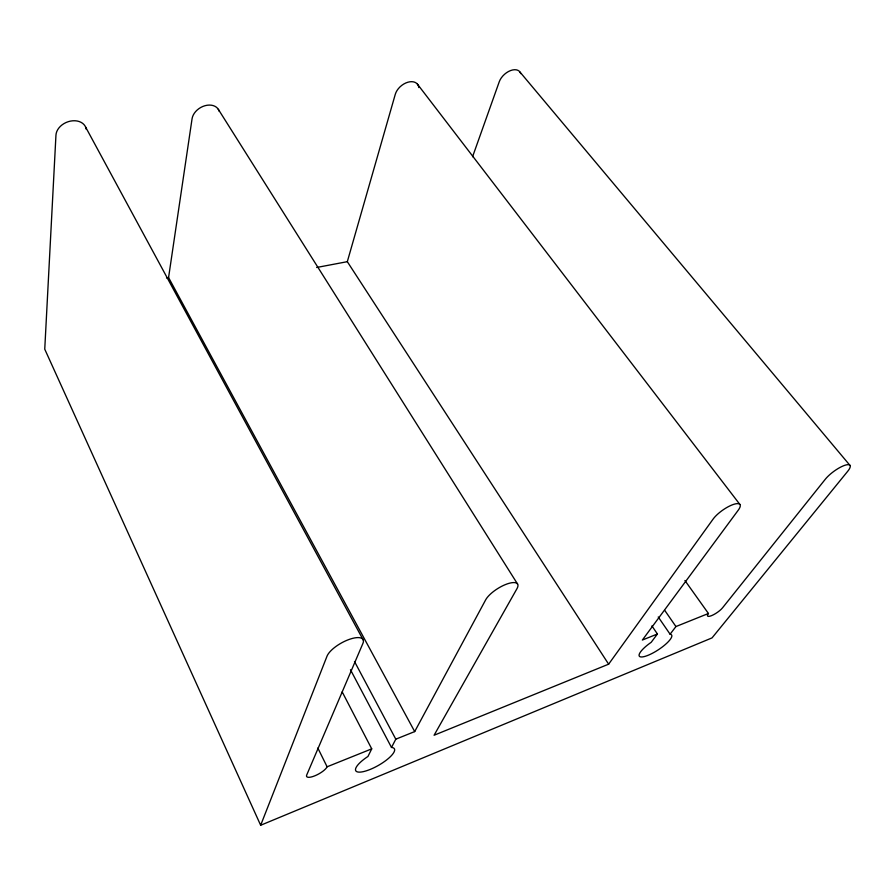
<?xml version="1.0" encoding="UTF-8"?>
<svg xmlns="http://www.w3.org/2000/svg" width="895" height="895" viewBox="0 0 895 895"><rect width="100%" height="100%" fill="white"/><g stroke="black" fill="none" stroke-linecap="round" stroke-linejoin="round"><path stroke-width="1.34" d="M342.181 691.88L371.727 748.858L367.957 756.465A22.207 6.533 -29.6 0 0 357.362 771.882A22.207 6.533 -29.6 0 0 384.604 761.444A22.207 6.533 -29.6 0 0 391.495 747.448L395.803 739.18L414.698 731.584L168.573 277.551L192.056 118.8A14.745 10.796 -31.1 0 1 205.033 105.7A14.745 10.796 -31.1 0 1 219.185 111.26M414.698 731.584L485.661 599.863A19.142 6.701 -32 0 1 506.984 583.987A19.142 6.701 -32 0 1 516.918 588.765L434.086 735.242L608.634 664.179L347.316 261.676L395.277 94.333A13.705 9.017 -39.8 0 1 407.907 82.217A13.705 9.017 -39.8 0 1 418.804 87.565M472.571 156.737L499.231 81.814A13.257 8.111 -42.4 0 1 510.497 70.593A13.257 8.111 -42.4 0 1 520.745 73.636M684.932 580.508L708.437 613.489A9.621 2.506 -34 0 0 711.525 615.648A9.621 2.506 -34 0 0 722.545 607.817L825.302 479.239A16.613 4.688 -36.2 0 1 844.444 465.434A16.613 4.688 -36.2 0 1 847.71 471.285L712.04 637.889L260.658 825.257L327.011 656.203A20.697 7.63 -29.3 0 1 349.218 639.41A20.697 7.63 -29.3 0 1 362.9 643.46L306.716 774.992A11.736 3.569 -28.8 0 0 314.738 775.853A11.736 3.569 -28.8 0 0 327.1 766.791L371.727 748.858M608.634 664.179L713.114 519.089A17.352 5.336 -35.1 0 1 733.016 504.579A17.352 5.336 -35.1 0 1 738.274 510.15L642.364 640.048L657.422 633.996L651.907 625.907M657.422 633.996L651.191 642.308A19.31 5.101 -33.2 0 0 639.97 656.706A19.31 5.101 -33.2 0 0 661.841 647.331A19.31 5.101 -33.2 0 0 670.087 634.208L675.938 626.556L708.437 613.489M316.651 267.482L347.316 261.676M166.504 277.931L168.573 277.551M520.006 72.081L850.082 465.523M417.383 84.085L739.829 504.377M664.795 610.457L675.938 626.556M658.239 616.979L670.087 634.208M218.279 109.268L517.567 584.043M85.629 127.101L363.281 640.093M354.498 661.517L395.803 739.18M350.471 669.728L391.495 747.448M317.826 748.03L327.1 766.791M260.658 825.257L44.75 349.184L55.949 135.19A15.718 11.87 -22.4 0 1 70.548 121.093A15.718 11.87 -22.4 0 1 86.267 129.316"/></g></svg>
